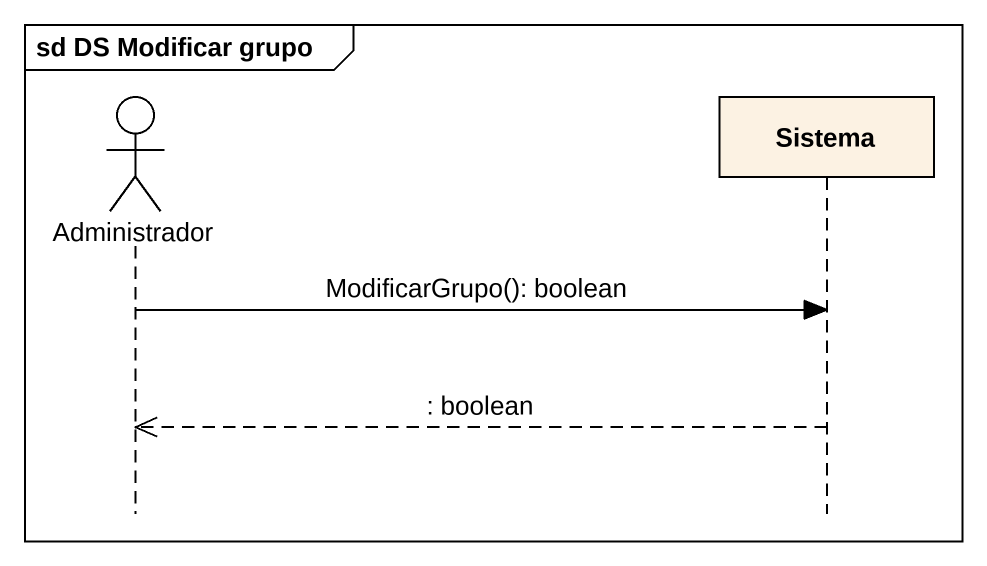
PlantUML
@startuml
mainframe sd DS Modificar grupo
hide footbox
actor Administrador
participant Sistema

Administrador -> Sistema : ModificarGrupo(): boolean
Sistema -->> Administrador : : boolean
@enduml
